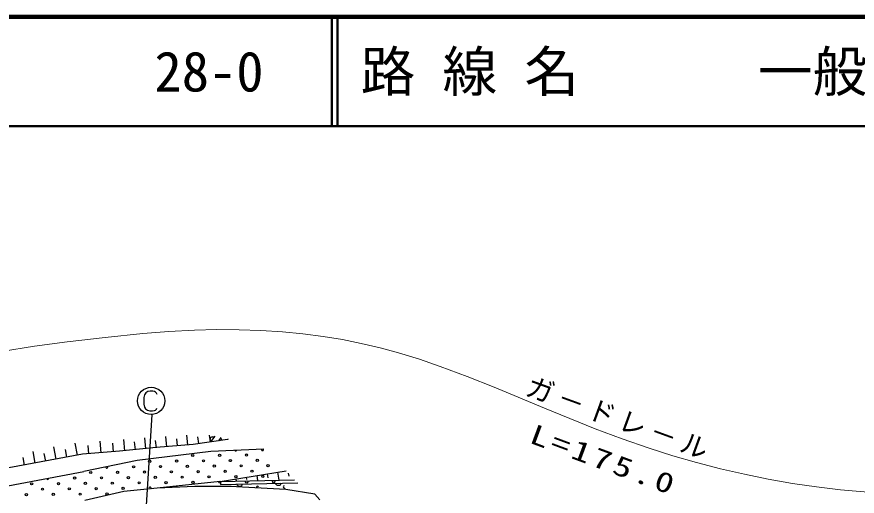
# Model space of a CAD drawing. Units: millimetres, scale not verified. Extents: x 40000 to 680000, y 20000 to 380000.
# Drawn here: x 148922 to 225814, y 336150 to 380000 of the extents above; entities that cross this region are included whole.
import ezdxf
from ezdxf.enums import TextEntityAlignment as Align

# ---------------------------------------------------------------- set-up
doc = ezdxf.new("R2010")
doc.units = ezdxf.units.MM
doc.header["$LTSCALE"] = 1000
for name, color, linetype, lineweight in [('M-BGD', 7, 'Continuous', 25), ('M-BGD-HTXT', 7, 'Continuous', 13), ('M-STR-STRC', 7, 'Continuous', 25), ('M-TTL', 2, 'Continuous', 140), ('M-TTL-LINE', 7, 'Continuous', 50)]:
    doc.layers.add(name, color=color, linetype=linetype, lineweight=lineweight)
doc.layers.add('M-TTL-TXT', color=7, linetype='Continuous')
doc.styles.add('ＭＳ ゴシック', font='')
doc.styles.get('ＭＳ ゴシック').set_extended_font_data('MS Gothic')

# ---------------------------------------------------------------- blocks, each defined once
blk = doc.blocks.new('BUHIN11')
at = {"color": 7, "linetype": 'Continuous', "lineweight": 25}
blk.add_lwpolyline([(245, -771), (373, -786), (493, -753), (611, -684), (714, -577), (835, -365), (898, -178), (877, 63), (783, 253), (590, 420), (57, 722), (-196, 808), (-378, 803), (-582, 710), (-736, 539), (-853, 333), (-926, 166), (-923, 57), (-896, -60), (-838, -135)], dxfattribs=at)
blk.add_circle((0, 0), 1244, dxfattribs=at)
blk = doc.blocks.new('BUHIN200')
at = {"color": 7, "linetype": 'Continuous', "lineweight": 25}
blk.add_lwpolyline([(-118, -220), (-160, -175), (-188, -126), (-214, -58), (-215, 5), (-202, 65), (-166, 133), (-122, 176), (-70, 211), (2, 228), (59, 231), (118, 220)], dxfattribs=at)

msp = doc.modelspace()

# ---------------------------------------------------------------- linework, layer by layer
at = {"layer": 'M-BGD'}
for p, q in [((160729, 340481), (160635, 341480)), ((162651, 340663), (162562, 341604)), ((164573, 340845), (164490, 341718)), ((165579, 340966), (165492, 341571)), ((166631, 341119), (166540, 341746)), ((167050, 341629), (166631, 341119)), ((167594, 341505), (167365, 341225)), ((167684, 341271), (167660, 341436)), ((152532, 339534), (152322, 340671)), ((154461, 339890), (154255, 341005)), ((155507, 340025), (155444, 340795)), ((156635, 340116), (156548, 341191)), ((157763, 340208), (157699, 340991)), ((158807, 340299), (158709, 341344)), ((159768, 340390), (159699, 341122)), ((161690, 340572), (161626, 341251)), ((165053, 340890), (161659, 340603)), ((163612, 340754), (163551, 341401)), ((168210, 341347), (165053, 340890)), ((168253, 341354), (168210, 341347)), ((154943, 339979), (148193, 338733)), ((150603, 339178), (150409, 340230)), ((151568, 339356), (151439, 340056)), ((153496, 339712), (153363, 340436)), ((158327, 340254), (154943, 339979)), ((161659, 340603), (158327, 340254)), ((166661, 340233), (159922, 339415)), ((171513, 340449), (166661, 340233)), ((149639, 339000), (149515, 339675)), ((159922, 339415), (155049, 338401)), ((147622, 337012), (155049, 338401)), ((167540, 337505), (173559, 338466)), ((172770, 338340), (172884, 337625)), ((167540, 337505), (174342, 337658)), ((168015, 337581), (168022, 337542)), ((168966, 337733), (168998, 337538)), ((169917, 337885), (169948, 337690)), ((170868, 338036), (170941, 337581)), ((171819, 338188), (171875, 337837)), ((173758, 338261), (173802, 337985)), ((161754, 336889), (158729, 336574)), ((167540, 337505), (161754, 336889)), ((165200, 337047), (161754, 336889)), ((168446, 337030), (165200, 337047)), ((167540, 337505), (167547, 337205)), ((167547, 337205), (174626, 337365)), ((173548, 336773), (168446, 337030)), ((158729, 336574), (155137, 335768)), ((176186, 336344), (173548, 336773)), ((176186, 336344), (176662, 335816))]:
    msp.add_line(p, q, dxfattribs=at)
msp.add_lwpolyline([(166682, 341181), (166650, 341233), (166632, 341287), (166619, 341358), (166631, 341420), (166655, 341476), (166704, 341536), (166755, 341571), (166813, 341594), (166886, 341597), (166943, 341589), (166999, 341567)], dxfattribs=at)
for centre in [(165015, 339870), (167475, 339892), (169934, 339913), (161084, 339343), (163544, 339365), (166003, 339387), (168463, 339408), (170923, 339430), (155682, 338312), (158141, 338334), (159613, 338838), (160601, 338355), (162072, 338860), (163061, 338377), (164532, 338882), (165520, 338399), (166992, 338904), (167980, 338420), (169451, 338925), (170439, 338442), (171911, 338947), (154210, 337807), (156670, 337829), (159130, 337850), (161589, 337872), (164049, 337894), (166508, 337915), (168968, 337937), (171427, 337959), (172416, 337475), (150279, 337280), (151268, 336797), (152739, 337302), (153727, 336819), (155199, 337324), (156187, 336840), (157658, 337345), (158646, 336862), (160118, 337367), (162577, 337389), (165037, 337410), (167496, 337432), (169956, 337454), (149796, 336292), (152256, 336314), (154715, 336336), (157175, 336357)]:
    msp.add_circle(centre, 99.5, dxfattribs=at)
for centre, start, end in [((168946, 340397), 220.92661, 324.18327), ((171406, 340418), 167.27964, 17.83024), ((157153, 338817), 178.99437, 24.51497), ((151751, 337785), 191.18967, 10.00819), ((161106, 336884), 327.34689, 224.54371), ((163565, 336905), 44.35884, 140.88143), ((168485, 336949), 49.42926, 125.64136), ((170944, 336971), 315.01317, 219.21676), ((173404, 336992), 107.38867, 310.54256)]:
    msp.add_arc(centre, 99.5, start, end, dxfattribs=at)
at = {"layer": 'M-BGD-HTXT'}
msp.add_lwpolyline([(147534, 349396), (150532, 349862), (153540, 350269), (156992, 350677), (160456, 351027), (162818, 351212), (165192, 351336), (167231, 351385), (169276, 351373), (171254, 351304), (173239, 351175), (175098, 350996), (176958, 350756), (178708, 350470), (180444, 350126), (182155, 349723), (183857, 349260), (185762, 348674), (187657, 348026), (190126, 347106), (192587, 346124), (197205, 344202), (201854, 342317), (204308, 341398), (206789, 340533), (208947, 339850), (211121, 339225), (213299, 338660), (215490, 338155), (217682, 337710), (219883, 337325), (222082, 337002), (224287, 336738), (227533, 336457)], dxfattribs=at)
at = {"layer": 'M-STR-STRC'}
msp.add_line((161262, 343600), (160053, 323804), dxfattribs=at)
at = {"layer": 'M-TTL'}
msp.add_line((680000, 380000), (40000, 380000), dxfattribs=at)
at = {"layer": 'M-TTL-LINE'}
for p, q in [((177750, 380000), (177750, 370000)), ((178250, 380000), (178250, 370000)), ((40000, 370000), (680000, 370000))]:
    msp.add_line(p, q, dxfattribs=at)

# ---------------------------------------------------------------- block references
at = {"layer": 'M-BGD', "rotation": 119.54935}
for p in [(169317, 337245), (172856, 337325)]:
    msp.add_blockref('BUHIN200', p, dxfattribs=at)
at = {"layer": 'M-STR-STRC', "rotation": 119.54935}
msp.add_blockref('BUHIN11', (161213, 344864), dxfattribs=at)

# ---------------------------------------------------------------- texts
at = {"layer": 'M-BGD-HTXT', "char_height": 1833, "attachment_point": 7, "style": 'ＭＳ ゴシック'}
for s, insert, rotation in [('\\T1.2;ガ－ドレ－ル', (195298, 345348), 340), ('\\T1.2;\\W1.35;L=175.0', (195698, 341048), 339.7)]:
    msp.add_mtext(s, dxfattribs=dict(at, insert=insert, rotation=rotation))
at = {"layer": 'M-TTL-TXT', "style": 'ＭＳ ゴシック'}
for s, p in [('28-0', (161521, 375000)), ('路 線 名', (180380, 375000)), ('一般県道本郷周東線', (216734, 375000))]:
    msp.add_text(s, height=3666, dxfattribs=at).set_placement(p, align=Align.MIDDLE_LEFT)

doc.saveas('drawing.dxf')
